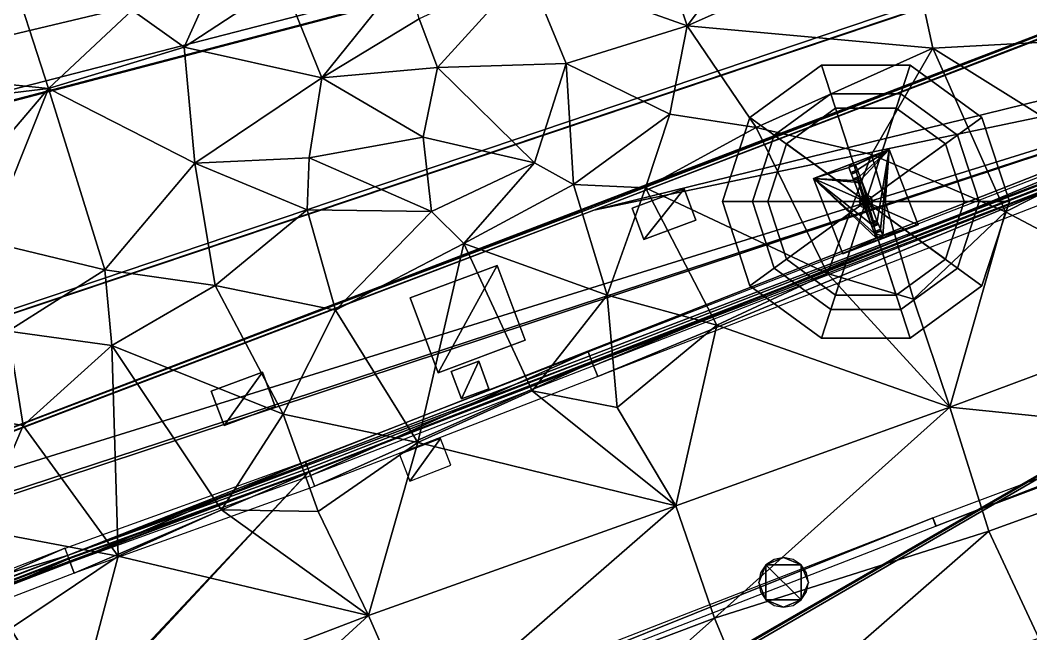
# Model space of a CAD drawing. Header units: metres. Extents: x -113 to 180, y -133 to 86.
# Drawn here: x 108.93 to 122.31, y 49.32 to 57.45 of the extents above; entities that cross this region are included whole.
import ezdxf

# ---------------------------------------------------------------- set-up
doc = ezdxf.new("R2010")
doc.units = ezdxf.units.M
for name, color, linetype, true_color in [('ACERA', 7, 'Continuous', 0xb9b3a6), ('ARQUETA', 7, 'Continuous', 0x6f7175), ('ASFALTO', 7, 'Continuous', 0x4a4b4e), ('BORDILLO', 7, 'Continuous', 0xcfcac0), ('COPA', 7, 'Continuous', 0x4f7f4a), ('MARCA_VIAL', 7, 'Continuous', 0xe8e6e0), ('TERRENO', 7, 'Continuous', 0x9a9179), ('TRONCO', 7, 'Continuous', 0x6b4f35)]:
    doc.layers.add(name, color=color, linetype=linetype, true_color=true_color)

msp = doc.modelspace()

# ---------------------------------------------------------------- linework, layer by layer
at = {"layer": 'ACERA'}
for points in [[(137.059, 62.816, 70.362), (127.76, 59.248, 70.942), (116.528, 54.931, 71.649)], [(126.369, 57.352, 70.97), (137.059, 62.816, 70.362), (116.528, 54.931, 71.649)], [(127.76, 59.248, 70.942), (122.905, 57.39, 71.172), (116.528, 54.931, 71.649)], [(116.528, 54.931, 71.519), (122.905, 57.39, 71.042), (122.905, 57.39, 71.172)], [(116.528, 54.931, 71.519), (122.905, 57.39, 71.172), (116.528, 54.931, 71.649)], [(126.508, 57.016, 70.948), (126.369, 57.352, 70.97), (116.528, 54.931, 71.649)], [(72.493, 39.149, 73.872), (109.558, 50.358, 71.788), (126.508, 57.016, 70.948)], [(91.573, 45.543, 72.929), (72.493, 39.149, 73.872), (126.508, 57.016, 70.948)], [(101.96, 49.38, 72.296), (91.573, 45.543, 72.929), (126.508, 57.016, 70.948)], [(116.528, 54.931, 71.649), (101.96, 49.38, 72.296), (126.508, 57.016, 70.948)], [(109.558, 50.358, 71.788), (124.938, 56.24, 70.983), (126.508, 57.016, 70.948)], [(109.558, 50.358, 71.788), (116.487, 52.962, 71.461), (124.938, 56.24, 70.983)], [(124.938, 56.24, 70.853), (116.487, 52.962, 71.331), (116.487, 52.962, 71.461)], [(124.938, 56.24, 70.853), (116.487, 52.962, 71.461), (124.938, 56.24, 70.983)], [(120.822, 54.738, 71.206), (120.435, 55.736, 71.313), (119.437, 55.349, 71.408)], [(120.435, 55.736, 71.183), (119.437, 55.349, 71.278), (119.437, 55.349, 71.408)], [(120.435, 55.736, 71.183), (119.437, 55.349, 71.408), (120.435, 55.736, 71.313)], [(120.435, 55.736, 71.313), (119.936, 55.543, 71.357), (119.948, 55.512, 71.354)], [(119.936, 55.543, 71.227), (120.435, 55.736, 71.183), (120.435, 55.736, 71.313)], [(119.936, 55.543, 71.227), (120.435, 55.736, 71.313), (119.936, 55.543, 71.357)], [(120.435, 55.736, 71.313), (119.948, 55.512, 71.354), (119.992, 55.528, 71.349)], [(120.435, 55.736, 71.313), (119.992, 55.528, 71.349), (120.016, 55.466, 71.344)], [(120.435, 55.736, 71.313), (120.016, 55.466, 71.344), (120.049, 55.381, 71.336)], [(120.435, 55.736, 71.313), (120.049, 55.381, 71.336), (120.066, 55.338, 71.332)], [(120.066, 55.338, 71.332), (120.28, 54.783, 71.266), (120.435, 55.736, 71.313)], [(120.28, 54.783, 71.266), (120.321, 54.678, 71.254), (120.435, 55.736, 71.313)], [(120.321, 54.678, 71.254), (120.354, 54.593, 71.243), (120.435, 55.736, 71.313)], [(120.354, 54.593, 71.243), (120.822, 54.738, 71.206), (120.435, 55.736, 71.313)], [(120.822, 54.738, 71.076), (120.435, 55.736, 71.183), (120.435, 55.736, 71.313)], [(120.822, 54.738, 71.076), (120.435, 55.736, 71.313), (120.822, 54.738, 71.206)], [(120.435, 55.736, 71.183), (120.822, 54.738, 71.076), (120.822, 54.738, 71.206)], [(120.435, 55.736, 71.183), (120.822, 54.738, 71.206), (120.435, 55.736, 71.313)], [(119.904, 55.495, 71.358), (119.936, 55.543, 71.357), (119.437, 55.349, 71.408)], [(119.437, 55.349, 71.278), (119.936, 55.543, 71.227), (119.936, 55.543, 71.357)], [(119.437, 55.349, 71.278), (119.936, 55.543, 71.357), (119.437, 55.349, 71.408)], [(119.904, 55.495, 71.358), (119.948, 55.512, 71.354), (119.936, 55.543, 71.357)], [(119.948, 55.512, 71.224), (119.936, 55.543, 71.227), (119.936, 55.543, 71.357)], [(119.948, 55.512, 71.224), (119.936, 55.543, 71.357), (119.948, 55.512, 71.354)], [(119.936, 55.543, 71.227), (119.948, 55.512, 71.224), (119.948, 55.512, 71.354)], [(119.936, 55.543, 71.227), (119.948, 55.512, 71.354), (119.936, 55.543, 71.357)], [(119.97, 55.325, 71.343), (119.904, 55.495, 71.358), (119.437, 55.349, 71.408)], [(119.948, 55.512, 71.224), (119.904, 55.495, 71.228), (119.904, 55.495, 71.358)], [(119.948, 55.512, 71.224), (119.904, 55.495, 71.358), (119.948, 55.512, 71.354)], [(119.937, 55.41, 71.351), (119.929, 55.432, 71.353), (119.904, 55.495, 71.358)], [(119.97, 55.325, 71.343), (119.937, 55.41, 71.351), (119.904, 55.495, 71.358)], [(119.904, 55.495, 71.228), (119.929, 55.432, 71.223), (119.929, 55.432, 71.353)], [(119.904, 55.495, 71.228), (119.929, 55.432, 71.353), (119.904, 55.495, 71.358)], [(119.937, 55.41, 71.351), (119.972, 55.449, 71.348), (119.929, 55.432, 71.353)], [(119.929, 55.432, 71.223), (119.972, 55.449, 71.218), (119.972, 55.449, 71.348)], [(119.929, 55.432, 71.223), (119.972, 55.449, 71.348), (119.929, 55.432, 71.353)], [(119.937, 55.41, 71.351), (119.981, 55.427, 71.346), (119.972, 55.449, 71.348)], [(119.981, 55.427, 71.216), (119.937, 55.41, 71.221), (119.937, 55.41, 71.351)], [(119.981, 55.427, 71.216), (119.937, 55.41, 71.351), (119.981, 55.427, 71.346)], [(119.97, 55.325, 71.343), (119.961, 55.347, 71.345), (119.937, 55.41, 71.351)], [(119.937, 55.41, 71.221), (119.961, 55.347, 71.215), (119.961, 55.347, 71.345)], [(119.937, 55.41, 71.221), (119.961, 55.347, 71.345), (119.937, 55.41, 71.351)], [(119.992, 55.528, 71.219), (119.948, 55.512, 71.224), (119.948, 55.512, 71.354)], [(119.992, 55.528, 71.219), (119.948, 55.512, 71.354), (119.992, 55.528, 71.349)], [(120.016, 55.466, 71.344), (119.972, 55.449, 71.348), (119.981, 55.427, 71.346)], [(119.972, 55.449, 71.218), (120.016, 55.466, 71.214), (120.016, 55.466, 71.344)], [(119.972, 55.449, 71.218), (120.016, 55.466, 71.344), (119.972, 55.449, 71.348)], [(119.981, 55.427, 71.216), (119.972, 55.449, 71.218), (119.972, 55.449, 71.348)], [(119.981, 55.427, 71.216), (119.972, 55.449, 71.348), (119.981, 55.427, 71.346)], [(119.972, 55.449, 71.218), (119.981, 55.427, 71.216), (119.981, 55.427, 71.346)], [(119.972, 55.449, 71.218), (119.981, 55.427, 71.346), (119.972, 55.449, 71.348)], [(120.016, 55.466, 71.344), (119.981, 55.427, 71.346), (120.025, 55.444, 71.342)], [(120.025, 55.444, 71.212), (119.981, 55.427, 71.216), (119.981, 55.427, 71.346)], [(120.025, 55.444, 71.212), (119.981, 55.427, 71.346), (120.025, 55.444, 71.342)], [(120.016, 55.466, 71.214), (119.992, 55.528, 71.219), (119.992, 55.528, 71.349)], [(120.016, 55.466, 71.214), (119.992, 55.528, 71.349), (120.016, 55.466, 71.344)], [(120.016, 55.466, 71.344), (120.025, 55.444, 71.342), (120.049, 55.381, 71.336)], [(120.049, 55.381, 71.206), (120.025, 55.444, 71.212), (120.025, 55.444, 71.342)], [(120.049, 55.381, 71.206), (120.025, 55.444, 71.342), (120.049, 55.381, 71.336)], [(119.437, 55.349, 71.408), (119.824, 54.351, 71.313), (120.822, 54.738, 71.206)], [(119.437, 55.349, 71.278), (119.824, 54.351, 71.183), (119.824, 54.351, 71.313)], [(119.437, 55.349, 71.278), (119.824, 54.351, 71.313), (119.437, 55.349, 71.408)], [(119.437, 55.349, 71.408), (119.824, 54.351, 71.313), (120.267, 54.559, 71.255)], [(119.437, 55.349, 71.408), (120.267, 54.559, 71.255), (120.243, 54.621, 71.263)], [(119.437, 55.349, 71.408), (120.243, 54.621, 71.263), (120.193, 54.749, 71.278)], [(119.437, 55.349, 71.408), (120.193, 54.749, 71.278), (119.978, 55.304, 71.341)], [(119.978, 55.304, 71.341), (119.97, 55.325, 71.343), (119.437, 55.349, 71.408)], [(119.824, 54.351, 71.183), (119.437, 55.349, 71.278), (119.437, 55.349, 71.408)], [(119.824, 54.351, 71.183), (119.437, 55.349, 71.408), (119.824, 54.351, 71.313)], [(119.97, 55.325, 71.343), (120.005, 55.364, 71.34), (119.961, 55.347, 71.345)], [(119.961, 55.347, 71.215), (120.005, 55.364, 71.21), (120.005, 55.364, 71.34)], [(119.961, 55.347, 71.215), (120.005, 55.364, 71.34), (119.961, 55.347, 71.345)], [(119.97, 55.325, 71.343), (120.014, 55.342, 71.338), (120.005, 55.364, 71.34)], [(120.014, 55.342, 71.208), (119.97, 55.325, 71.213), (119.97, 55.325, 71.343)], [(120.014, 55.342, 71.208), (119.97, 55.325, 71.343), (120.014, 55.342, 71.338)], [(119.97, 55.325, 71.213), (119.978, 55.304, 71.211), (119.978, 55.304, 71.341)], [(119.97, 55.325, 71.213), (119.978, 55.304, 71.341), (119.97, 55.325, 71.343)], [(120.033, 55.293, 71.334), (120.021, 55.324, 71.337), (119.978, 55.304, 71.341)], [(119.978, 55.304, 71.211), (120.021, 55.324, 71.207), (120.021, 55.324, 71.337)], [(119.978, 55.304, 71.211), (120.021, 55.324, 71.337), (119.978, 55.304, 71.341)], [(120.193, 54.749, 71.278), (120.033, 55.293, 71.334), (119.978, 55.304, 71.341)], [(120.049, 55.381, 71.336), (120.005, 55.364, 71.34), (120.014, 55.342, 71.338)], [(120.005, 55.364, 71.21), (120.049, 55.381, 71.206), (120.049, 55.381, 71.336)], [(120.005, 55.364, 71.21), (120.049, 55.381, 71.336), (120.005, 55.364, 71.34)], [(120.014, 55.342, 71.208), (120.005, 55.364, 71.21), (120.005, 55.364, 71.34)], [(120.014, 55.342, 71.208), (120.005, 55.364, 71.34), (120.014, 55.342, 71.338)], [(120.005, 55.364, 71.21), (120.014, 55.342, 71.208), (120.014, 55.342, 71.338)], [(120.005, 55.364, 71.21), (120.014, 55.342, 71.338), (120.005, 55.364, 71.34)], [(120.049, 55.381, 71.336), (120.014, 55.342, 71.338), (120.057, 55.359, 71.334)], [(120.057, 55.359, 71.204), (120.014, 55.342, 71.208), (120.014, 55.342, 71.338)], [(120.057, 55.359, 71.204), (120.014, 55.342, 71.338), (120.057, 55.359, 71.334)], [(120.066, 55.338, 71.332), (120.021, 55.324, 71.337), (120.033, 55.293, 71.334)], [(120.021, 55.324, 71.207), (120.066, 55.338, 71.202), (120.066, 55.338, 71.332)], [(120.021, 55.324, 71.207), (120.066, 55.338, 71.332), (120.021, 55.324, 71.337)], [(120.033, 55.293, 71.204), (120.021, 55.324, 71.207), (120.021, 55.324, 71.337)], [(120.033, 55.293, 71.204), (120.021, 55.324, 71.337), (120.033, 55.293, 71.334)], [(120.021, 55.324, 71.207), (120.033, 55.293, 71.204), (120.033, 55.293, 71.334)], [(120.021, 55.324, 71.207), (120.033, 55.293, 71.334), (120.021, 55.324, 71.337)], [(120.066, 55.338, 71.332), (120.033, 55.293, 71.334), (120.226, 54.794, 71.275)], [(120.226, 54.794, 71.145), (120.033, 55.293, 71.204), (120.033, 55.293, 71.334)], [(120.226, 54.794, 71.145), (120.033, 55.293, 71.334), (120.226, 54.794, 71.275)], [(120.193, 54.749, 71.278), (120.226, 54.794, 71.275), (120.033, 55.293, 71.334)], [(120.033, 55.293, 71.204), (120.226, 54.794, 71.145), (120.226, 54.794, 71.275)], [(120.033, 55.293, 71.204), (120.226, 54.794, 71.275), (120.033, 55.293, 71.334)], [(120.049, 55.381, 71.336), (120.057, 55.359, 71.334), (120.066, 55.338, 71.332)], [(120.066, 55.338, 71.202), (120.057, 55.359, 71.204), (120.057, 55.359, 71.334)], [(120.066, 55.338, 71.202), (120.057, 55.359, 71.334), (120.066, 55.338, 71.332)], [(120.066, 55.338, 71.332), (120.226, 54.794, 71.275), (120.28, 54.783, 71.266)], [(117.722, 55.214, 71.506), (117.032, 54.956, 71.547), (117.187, 54.541, 71.502)], [(117.032, 54.956, 71.417), (117.722, 55.214, 71.376), (117.722, 55.214, 71.506)], [(117.032, 54.956, 71.417), (117.722, 55.214, 71.506), (117.032, 54.956, 71.547)], [(117.187, 54.541, 71.502), (117.877, 54.798, 71.465), (117.722, 55.214, 71.506)], [(117.722, 55.214, 71.376), (117.877, 54.798, 71.335), (117.877, 54.798, 71.465)], [(117.722, 55.214, 71.376), (117.877, 54.798, 71.465), (117.722, 55.214, 71.506)], [(103.098, 38.119, 72.142), (138.929, 51.767, 70.195), (142.376, 55.007, 70.012)], [(103.098, 38.119, 72.142), (142.376, 55.007, 70.012), (129.353, 50.002, 70.822)], [(116.528, 54.931, 71.649), (106.147, 50.984, 72.095), (101.96, 49.38, 72.296)], [(116.528, 54.931, 71.649), (112.225, 53.298, 71.813), (106.147, 50.984, 72.095)], [(112.225, 53.298, 71.683), (116.528, 54.931, 71.519), (116.528, 54.931, 71.649)], [(112.225, 53.298, 71.683), (116.528, 54.931, 71.649), (112.225, 53.298, 71.813)], [(117.187, 54.541, 71.372), (117.032, 54.956, 71.417), (117.032, 54.956, 71.547)], [(117.187, 54.541, 71.372), (117.032, 54.956, 71.547), (117.187, 54.541, 71.502)], [(117.877, 54.798, 71.335), (117.187, 54.541, 71.372), (117.187, 54.541, 71.502)], [(117.877, 54.798, 71.335), (117.187, 54.541, 71.502), (117.877, 54.798, 71.465)], [(119.824, 54.351, 71.183), (120.822, 54.738, 71.076), (120.822, 54.738, 71.206)], [(119.824, 54.351, 71.183), (120.822, 54.738, 71.206), (119.824, 54.351, 71.313)], [(120.193, 54.749, 71.278), (120.238, 54.763, 71.272), (120.226, 54.794, 71.275)], [(120.238, 54.763, 71.142), (120.193, 54.749, 71.148), (120.193, 54.749, 71.278)], [(120.238, 54.763, 71.142), (120.193, 54.749, 71.278), (120.238, 54.763, 71.272)], [(120.21, 54.706, 71.273), (120.201, 54.729, 71.276), (120.193, 54.749, 71.278)], [(120.243, 54.621, 71.263), (120.21, 54.706, 71.273), (120.193, 54.749, 71.278)], [(120.193, 54.749, 71.148), (120.201, 54.729, 71.146), (120.201, 54.729, 71.276)], [(120.193, 54.749, 71.148), (120.201, 54.729, 71.276), (120.193, 54.749, 71.278)], [(120.21, 54.706, 71.273), (120.245, 54.746, 71.27), (120.201, 54.729, 71.276)], [(120.201, 54.729, 71.146), (120.245, 54.746, 71.14), (120.245, 54.746, 71.27)], [(120.201, 54.729, 71.146), (120.245, 54.746, 71.27), (120.201, 54.729, 71.276)], [(120.21, 54.706, 71.273), (120.253, 54.723, 71.267), (120.245, 54.746, 71.27)], [(120.226, 54.794, 71.275), (120.238, 54.763, 71.272), (120.28, 54.783, 71.266)], [(120.238, 54.763, 71.142), (120.226, 54.794, 71.145), (120.226, 54.794, 71.275)], [(120.238, 54.763, 71.142), (120.226, 54.794, 71.275), (120.238, 54.763, 71.272)], [(120.226, 54.794, 71.145), (120.238, 54.763, 71.142), (120.238, 54.763, 71.272)], [(120.226, 54.794, 71.145), (120.238, 54.763, 71.272), (120.226, 54.794, 71.275)], [(120.28, 54.783, 71.136), (120.238, 54.763, 71.142), (120.238, 54.763, 71.272)], [(120.28, 54.783, 71.136), (120.238, 54.763, 71.272), (120.28, 54.783, 71.266)], [(120.288, 54.762, 71.264), (120.245, 54.746, 71.27), (120.253, 54.723, 71.267)], [(120.245, 54.746, 71.14), (120.288, 54.762, 71.134), (120.288, 54.762, 71.264)], [(120.245, 54.746, 71.14), (120.288, 54.762, 71.264), (120.245, 54.746, 71.27)], [(120.253, 54.723, 71.137), (120.245, 54.746, 71.14), (120.245, 54.746, 71.27)], [(120.253, 54.723, 71.137), (120.245, 54.746, 71.27), (120.253, 54.723, 71.267)], [(120.245, 54.746, 71.14), (120.253, 54.723, 71.137), (120.253, 54.723, 71.267)], [(120.245, 54.746, 71.14), (120.253, 54.723, 71.267), (120.245, 54.746, 71.27)], [(120.288, 54.762, 71.264), (120.253, 54.723, 71.267), (120.297, 54.74, 71.261)], [(120.297, 54.74, 71.131), (120.253, 54.723, 71.137), (120.253, 54.723, 71.267)], [(120.297, 54.74, 71.131), (120.253, 54.723, 71.267), (120.297, 54.74, 71.261)], [(120.28, 54.783, 71.266), (120.288, 54.762, 71.264), (120.321, 54.678, 71.254)], [(120.288, 54.762, 71.134), (120.28, 54.783, 71.136), (120.28, 54.783, 71.266)], [(120.288, 54.762, 71.134), (120.28, 54.783, 71.266), (120.288, 54.762, 71.264)], [(120.288, 54.762, 71.264), (120.297, 54.74, 71.261), (120.321, 54.678, 71.254)], [(120.321, 54.678, 71.124), (120.297, 54.74, 71.131), (120.297, 54.74, 71.261)], [(120.321, 54.678, 71.124), (120.297, 54.74, 71.261), (120.321, 54.678, 71.254)], [(120.354, 54.593, 71.243), (120.323, 54.545, 71.246), (120.822, 54.738, 71.206)], [(120.822, 54.738, 71.076), (120.323, 54.545, 71.116), (120.323, 54.545, 71.246)], [(120.822, 54.738, 71.076), (120.323, 54.545, 71.246), (120.822, 54.738, 71.206)], [(120.253, 54.723, 71.137), (120.21, 54.706, 71.143), (120.21, 54.706, 71.273)], [(120.253, 54.723, 71.137), (120.21, 54.706, 71.273), (120.253, 54.723, 71.267)], [(120.243, 54.621, 71.263), (120.234, 54.644, 71.265), (120.21, 54.706, 71.273)], [(120.21, 54.706, 71.143), (120.234, 54.644, 71.135), (120.234, 54.644, 71.265)], [(120.21, 54.706, 71.143), (120.234, 54.644, 71.265), (120.21, 54.706, 71.273)], [(120.243, 54.621, 71.263), (120.278, 54.661, 71.259), (120.234, 54.644, 71.265)], [(120.234, 54.644, 71.135), (120.278, 54.661, 71.129), (120.278, 54.661, 71.259)], [(120.234, 54.644, 71.135), (120.278, 54.661, 71.259), (120.234, 54.644, 71.265)], [(120.243, 54.621, 71.263), (120.286, 54.638, 71.257), (120.278, 54.661, 71.259)], [(120.33, 54.655, 71.251), (120.243, 54.621, 71.263), (120.243, 54.621, 71.263)], [(120.354, 54.593, 71.243), (120.33, 54.655, 71.251), (120.243, 54.621, 71.263)], [(120.243, 54.621, 71.133), (120.33, 54.655, 71.121), (120.33, 54.655, 71.251)], [(120.243, 54.621, 71.133), (120.33, 54.655, 71.251), (120.243, 54.621, 71.263)], [(120.286, 54.638, 71.127), (120.243, 54.621, 71.133), (120.243, 54.621, 71.263)], [(120.286, 54.638, 71.127), (120.243, 54.621, 71.263), (120.286, 54.638, 71.257)], [(120.243, 54.621, 71.133), (120.267, 54.559, 71.125), (120.267, 54.559, 71.255)], [(120.243, 54.621, 71.133), (120.267, 54.559, 71.255), (120.243, 54.621, 71.263)], [(120.243, 54.621, 71.263), (120.267, 54.559, 71.255), (120.354, 54.593, 71.243)], [(120.267, 54.559, 71.125), (120.243, 54.621, 71.133), (120.243, 54.621, 71.263)], [(120.267, 54.559, 71.125), (120.243, 54.621, 71.263), (120.267, 54.559, 71.255)], [(120.243, 54.621, 71.133), (120.243, 54.621, 71.133), (120.243, 54.621, 71.263)], [(120.243, 54.621, 71.133), (120.243, 54.621, 71.263), (120.243, 54.621, 71.263)], [(120.321, 54.678, 71.254), (120.278, 54.661, 71.259), (120.286, 54.638, 71.257)], [(120.278, 54.661, 71.129), (120.321, 54.678, 71.124), (120.321, 54.678, 71.254)], [(120.278, 54.661, 71.129), (120.321, 54.678, 71.254), (120.278, 54.661, 71.259)], [(120.286, 54.638, 71.127), (120.278, 54.661, 71.129), (120.278, 54.661, 71.259)], [(120.286, 54.638, 71.127), (120.278, 54.661, 71.259), (120.286, 54.638, 71.257)], [(120.278, 54.661, 71.129), (120.286, 54.638, 71.127), (120.286, 54.638, 71.257)], [(120.278, 54.661, 71.129), (120.286, 54.638, 71.257), (120.278, 54.661, 71.259)], [(120.321, 54.678, 71.254), (120.286, 54.638, 71.257), (120.33, 54.655, 71.251)], [(120.33, 54.655, 71.121), (120.286, 54.638, 71.127), (120.286, 54.638, 71.257)], [(120.33, 54.655, 71.121), (120.286, 54.638, 71.257), (120.33, 54.655, 71.251)], [(120.321, 54.678, 71.254), (120.33, 54.655, 71.251), (120.354, 54.593, 71.243)], [(120.354, 54.593, 71.113), (120.33, 54.655, 71.121), (120.33, 54.655, 71.251)], [(120.354, 54.593, 71.113), (120.33, 54.655, 71.251), (120.354, 54.593, 71.243)], [(120.33, 54.655, 71.121), (120.354, 54.593, 71.113), (120.354, 54.593, 71.243)], [(120.33, 54.655, 71.121), (120.354, 54.593, 71.243), (120.33, 54.655, 71.251)], [(119.824, 54.351, 71.313), (120.323, 54.545, 71.246), (120.31, 54.576, 71.249)], [(119.824, 54.351, 71.313), (120.31, 54.576, 71.249), (120.267, 54.559, 71.255)], [(120.323, 54.545, 71.116), (119.824, 54.351, 71.183), (119.824, 54.351, 71.313)], [(120.323, 54.545, 71.116), (119.824, 54.351, 71.313), (120.323, 54.545, 71.246)], [(120.354, 54.593, 71.113), (120.267, 54.559, 71.125), (120.267, 54.559, 71.255)], [(120.354, 54.593, 71.113), (120.267, 54.559, 71.255), (120.354, 54.593, 71.243)], [(120.267, 54.559, 71.125), (120.31, 54.576, 71.119), (120.31, 54.576, 71.249)], [(120.267, 54.559, 71.125), (120.31, 54.576, 71.249), (120.267, 54.559, 71.255)], [(120.354, 54.593, 71.243), (120.31, 54.576, 71.249), (120.323, 54.545, 71.246)], [(120.31, 54.576, 71.119), (120.354, 54.593, 71.113), (120.354, 54.593, 71.243)], [(120.31, 54.576, 71.119), (120.354, 54.593, 71.243), (120.31, 54.576, 71.249)], [(120.323, 54.545, 71.116), (120.31, 54.576, 71.119), (120.31, 54.576, 71.249)], [(120.323, 54.545, 71.116), (120.31, 54.576, 71.249), (120.323, 54.545, 71.246)], [(120.31, 54.576, 71.119), (120.323, 54.545, 71.116), (120.323, 54.545, 71.246)], [(120.31, 54.576, 71.119), (120.323, 54.545, 71.246), (120.31, 54.576, 71.249)], [(115.245, 54.198, 71.675), (114.095, 53.769, 71.7), (114.465, 52.778, 71.598)], [(114.095, 53.769, 71.57), (115.245, 54.198, 71.545), (115.245, 54.198, 71.675)], [(114.095, 53.769, 71.57), (115.245, 54.198, 71.675), (114.095, 53.769, 71.7)], [(114.465, 52.778, 71.598), (115.615, 53.207, 71.581), (115.245, 54.198, 71.675)], [(115.245, 54.198, 71.545), (115.615, 53.207, 71.451), (115.615, 53.207, 71.581)], [(115.245, 54.198, 71.545), (115.615, 53.207, 71.581), (115.245, 54.198, 71.675)], [(114.465, 52.778, 71.468), (114.095, 53.769, 71.57), (114.095, 53.769, 71.7)], [(114.465, 52.778, 71.468), (114.095, 53.769, 71.7), (114.465, 52.778, 71.598)], [(106.147, 50.984, 71.965), (112.225, 53.298, 71.683), (112.225, 53.298, 71.813)], [(106.147, 50.984, 71.965), (112.225, 53.298, 71.813), (106.147, 50.984, 72.095)], [(115.615, 53.207, 71.451), (114.465, 52.778, 71.468), (114.465, 52.778, 71.598)], [(115.615, 53.207, 71.451), (114.465, 52.778, 71.598), (115.615, 53.207, 71.581)], [(109.558, 50.358, 71.788), (112.742, 51.508, 71.612), (116.487, 52.962, 71.461)], [(116.487, 52.962, 71.331), (112.742, 51.508, 71.482), (112.742, 51.508, 71.612)], [(116.487, 52.962, 71.331), (112.742, 51.508, 71.612), (116.487, 52.962, 71.461)], [(115.002, 52.929, 71.59), (114.638, 52.793, 71.593), (114.774, 52.431, 71.557)], [(114.638, 52.793, 71.463), (115.002, 52.929, 71.46), (115.002, 52.929, 71.59)], [(114.638, 52.793, 71.463), (115.002, 52.929, 71.59), (114.638, 52.793, 71.593)], [(114.774, 52.431, 71.557), (115.138, 52.566, 71.554), (115.002, 52.929, 71.59)], [(115.002, 52.929, 71.46), (115.138, 52.566, 71.424), (115.138, 52.566, 71.554)], [(115.002, 52.929, 71.46), (115.138, 52.566, 71.554), (115.002, 52.929, 71.59)], [(112.137, 52.784, 71.793), (111.46, 52.532, 71.81), (111.63, 52.077, 71.778)], [(111.46, 52.532, 71.68), (112.137, 52.784, 71.663), (112.137, 52.784, 71.793)], [(111.46, 52.532, 71.68), (112.137, 52.784, 71.793), (111.46, 52.532, 71.81)], [(111.63, 52.077, 71.778), (112.307, 52.329, 71.744), (112.137, 52.784, 71.793)], [(112.137, 52.784, 71.663), (112.307, 52.329, 71.614), (112.307, 52.329, 71.744)], [(112.137, 52.784, 71.663), (112.307, 52.329, 71.744), (112.137, 52.784, 71.793)], [(114.774, 52.431, 71.427), (114.638, 52.793, 71.463), (114.638, 52.793, 71.593)], [(114.774, 52.431, 71.427), (114.638, 52.793, 71.593), (114.774, 52.431, 71.557)], [(111.63, 52.077, 71.648), (111.46, 52.532, 71.68), (111.46, 52.532, 71.81)], [(111.63, 52.077, 71.648), (111.46, 52.532, 71.81), (111.63, 52.077, 71.778)], [(115.138, 52.566, 71.424), (114.774, 52.431, 71.427), (114.774, 52.431, 71.557)], [(115.138, 52.566, 71.424), (114.774, 52.431, 71.557), (115.138, 52.566, 71.554)], [(112.307, 52.329, 71.614), (111.63, 52.077, 71.648), (111.63, 52.077, 71.778)], [(112.307, 52.329, 71.614), (111.63, 52.077, 71.778), (112.307, 52.329, 71.744)], [(103.098, 38.119, 72.142), (131.237, 48.796, 70.686), (138.929, 51.767, 70.195)], [(112.742, 51.508, 71.482), (109.558, 50.358, 71.658), (109.558, 50.358, 71.788)], [(112.742, 51.508, 71.482), (109.558, 50.358, 71.788), (112.742, 51.508, 71.612)], [(72.493, 39.149, 73.872), (96.03, 45.254, 72.53), (109.558, 50.358, 71.788)], [(96.03, 45.254, 72.53), (105.386, 48.75, 71.988), (109.558, 50.358, 71.788)], [(109.558, 50.358, 71.658), (105.386, 48.75, 71.858), (105.386, 48.75, 71.988)], [(109.558, 50.358, 71.658), (105.386, 48.75, 71.988), (109.558, 50.358, 71.788)], [(129.353, 50.002, 70.822), (105.82, 41.045, 72.014), (101.083, 38.964, 72.232)], [(103.098, 38.119, 72.142), (129.353, 50.002, 70.822), (101.083, 38.964, 72.232)], [(129.353, 50.002, 70.822), (118.804, 45.998, 71.378), (105.82, 41.045, 72.014)], [(129.353, 50.002, 70.822), (124.603, 48.2, 71.068), (118.804, 45.998, 71.378)]]:
    msp.add_3dface(points, dxfattribs=at)
at = {"layer": 'ARQUETA'}
for points in [[(117.722, 55.214, 71.396), (117.032, 54.956, 71.437), (117.187, 54.541, 71.392)], [(117.187, 54.541, 71.392), (117.877, 54.798, 71.355), (117.722, 55.214, 71.396)], [(115.245, 54.198, 71.565), (114.095, 53.769, 71.59), (114.465, 52.778, 71.488)], [(114.465, 52.778, 71.488), (115.615, 53.207, 71.471), (115.245, 54.198, 71.565)], [(115.002, 52.929, 71.48), (114.638, 52.793, 71.483), (114.774, 52.431, 71.447)], [(114.774, 52.431, 71.447), (115.138, 52.566, 71.444), (115.002, 52.929, 71.48)], [(112.137, 52.784, 71.683), (111.46, 52.532, 71.7), (111.63, 52.077, 71.668)], [(111.63, 52.077, 71.668), (112.307, 52.329, 71.634), (112.137, 52.784, 71.683)], [(114.498, 51.906, 71.413), (113.954, 51.696, 71.421), (114.09, 51.342, 71.418)], [(114.09, 51.342, 71.418), (114.635, 51.552, 71.391), (114.498, 51.906, 71.413)], [(119.038, 50.329, 71.162), (118.913, 50.304, 71.168), (118.806, 50.233, 71.175)], [(119.271, 50.233, 71.152), (119.038, 50.329, 71.162), (118.806, 50.233, 71.175)], [(119.271, 50.233, 71.152), (119.164, 50.304, 71.156), (119.038, 50.329, 71.162)], [(118.806, 50.233, 71.175), (118.735, 50.126, 71.18), (118.71, 50, 71.183)], [(118.806, 50.233, 71.175), (118.71, 50, 71.183), (118.806, 49.768, 71.182)], [(119.271, 49.768, 71.159), (119.271, 50.233, 71.152), (118.806, 50.233, 71.175)], [(118.806, 50.233, 71.175), (118.806, 49.768, 71.182), (119.271, 49.768, 71.159)], [(119.367, 50, 71.15), (119.342, 50.126, 71.15), (119.271, 50.233, 71.152)], [(119.271, 49.768, 71.159), (119.367, 50, 71.15), (119.271, 50.233, 71.152)], [(118.71, 50, 71.183), (118.735, 49.874, 71.184), (118.806, 49.768, 71.182)], [(119.271, 49.768, 71.159), (119.342, 49.874, 71.154), (119.367, 50, 71.15)], [(118.806, 49.768, 71.182), (118.913, 49.696, 71.178), (119.038, 49.671, 71.173)], [(118.806, 49.768, 71.182), (119.038, 49.671, 71.173), (119.271, 49.768, 71.159)], [(119.038, 49.671, 71.173), (119.164, 49.696, 71.166), (119.271, 49.768, 71.159)]]:
    msp.add_3dface(points, dxfattribs=at)
at = {"layer": 'ASFALTO'}
for points in [[(145.291, 65.938, 69.79), (85.281, 50.203, 72.612), (69.189, 40.234, 73.977)], [(145.291, 65.938, 69.79), (69.189, 40.234, 73.977), (141.221, 64.462, 69.947)], [(145.291, 65.938, 69.79), (85.943, 50.398, 72.785), (85.281, 50.203, 72.612)], [(145.291, 65.938, 69.79), (91.074, 51.951, 72.212), (85.943, 50.398, 72.785)], [(145.291, 65.938, 69.79), (99.424, 55.021, 72.139), (91.074, 51.951, 72.212)], [(145.291, 65.938, 69.79), (109.935, 59, 71.988), (99.424, 55.021, 72.139)], [(69.189, 40.234, 73.977), (141.013, 64.384, 69.964), (141.221, 64.462, 69.947)], [(69.189, 40.234, 73.977), (106.132, 51.022, 71.98), (141.013, 64.384, 69.964)], [(69.189, 40.234, 73.977), (141.013, 64.384, 69.964), (141.013, 64.384, 69.964)], [(106.132, 51.022, 71.98), (122.891, 57.427, 71.055), (141.013, 64.384, 69.964)], [(141.628, 62.52, 69.831), (112.756, 51.471, 71.488), (101.537, 39.38, 72.092)], [(141.628, 62.52, 69.831), (101.537, 39.38, 72.092), (102.035, 39.636, 72.07)], [(141.628, 62.52, 69.831), (102.035, 39.636, 72.07), (102.037, 39.637, 72.07)], [(141.628, 62.52, 69.831), (102.037, 39.637, 72.07), (102.556, 39.871, 72.048)], [(141.628, 62.52, 69.831), (102.556, 39.871, 72.048), (102.558, 39.872, 72.047)], [(141.628, 62.52, 69.831), (102.558, 39.872, 72.047), (135.871, 52.592, 70.298)], [(141.628, 62.52, 69.831), (126.653, 56.848, 70.811), (112.756, 51.471, 71.488)], [(109.935, 59, 71.988), (102.504, 56.213, 72.012), (99.424, 55.021, 72.139)], [(109.935, 59, 71.988), (106.76, 57.854, 72.125), (102.504, 56.213, 72.012)], [(106.132, 51.022, 71.98), (112.211, 53.336, 71.698), (122.89, 57.427, 71.055)], [(106.132, 51.022, 71.98), (122.89, 57.427, 71.055), (122.891, 57.427, 71.055)], [(112.211, 53.336, 71.698), (116.514, 54.968, 71.537), (122.89, 57.427, 71.055)], [(112.211, 53.336, 71.698), (112.211, 53.336, 71.698), (122.89, 57.427, 71.055)], [(126.653, 56.848, 70.811), (116.502, 52.925, 71.337), (112.756, 51.471, 71.488)], [(126.653, 56.848, 70.811), (124.953, 56.202, 70.863), (116.502, 52.925, 71.337)], [(108.944, 33.675, 71.73), (149.24, 55.718, 69.47), (149.239, 55.722, 69.47)], [(108.944, 33.675, 71.73), (149.239, 55.722, 69.47), (145.219, 54.138, 69.701)], [(108.944, 33.675, 71.73), (149.242, 55.715, 69.47), (149.24, 55.718, 69.47)], [(108.944, 33.675, 71.73), (149.245, 55.712, 69.47), (149.242, 55.715, 69.47)], [(108.944, 33.675, 71.73), (149.247, 55.709, 69.47), (149.245, 55.712, 69.47)], [(108.944, 33.675, 71.73), (149.25, 55.706, 69.469), (149.247, 55.709, 69.47)], [(108.944, 33.675, 71.73), (149.253, 55.704, 69.469), (149.25, 55.706, 69.469)], [(108.944, 33.675, 71.73), (149.256, 55.701, 69.469), (149.253, 55.704, 69.469)], [(108.944, 33.675, 71.73), (149.26, 55.7, 69.469), (149.256, 55.701, 69.469)], [(108.944, 33.675, 71.73), (149.264, 55.698, 69.468), (149.26, 55.7, 69.469)], [(108.944, 33.675, 71.73), (149.267, 55.697, 69.468), (149.264, 55.698, 69.468)], [(108.944, 33.675, 71.73), (114.719, 35.899, 71.392), (149.283, 55.697, 69.467)], [(108.944, 33.675, 71.73), (149.283, 55.697, 69.467), (149.279, 55.696, 69.467)], [(108.944, 33.675, 71.73), (149.271, 55.696, 69.468), (149.267, 55.697, 69.468)], [(108.944, 33.675, 71.73), (149.279, 55.696, 69.467), (149.275, 55.696, 69.468)], [(108.944, 33.675, 71.73), (149.275, 55.696, 69.468), (149.271, 55.696, 69.468)], [(114.719, 35.899, 71.392), (138.755, 45.087, 69.991), (149.283, 55.697, 69.467)], [(145.212, 54.134, 69.701), (131.251, 48.758, 70.566), (101.593, 36.435, 72.094)], [(108.944, 33.675, 71.73), (145.212, 54.134, 69.701), (101.593, 36.435, 72.094)], [(108.944, 33.675, 71.73), (145.219, 54.138, 69.701), (145.216, 54.136, 69.701)], [(108.944, 33.675, 71.73), (145.216, 54.136, 69.701), (145.212, 54.134, 69.701)], [(102.558, 39.872, 72.047), (111.852, 43.41, 71.617), (135.871, 52.592, 70.298)], [(102.558, 39.872, 72.047), (135.871, 52.592, 70.298), (135.871, 52.592, 70.298)], [(111.852, 43.41, 71.617), (124.589, 48.237, 70.951), (135.871, 52.592, 70.298)], [(112.756, 51.471, 71.488), (102.25, 47.494, 72.024), (101.056, 38.993, 72.114)], [(112.756, 51.471, 71.488), (101.056, 38.993, 72.114), (101.058, 38.995, 72.114)], [(112.756, 51.471, 71.488), (101.058, 38.995, 72.114), (101.53, 39.376, 72.092)], [(112.756, 51.471, 71.488), (101.53, 39.376, 72.092), (101.534, 39.378, 72.092)], [(112.756, 51.471, 71.488), (101.534, 39.378, 72.092), (101.537, 39.38, 72.092)], [(112.756, 51.471, 71.488), (105.401, 48.713, 71.865), (102.25, 47.494, 72.024)], [(112.756, 51.471, 71.488), (112.755, 51.47, 71.488), (105.401, 48.713, 71.865)], [(112.755, 51.47, 71.488), (109.572, 50.321, 71.664), (105.401, 48.713, 71.865)]]:
    msp.add_3dface(points, dxfattribs=at)
at = {"layer": 'BORDILLO'}
for points in [[(116.523, 52.869, 71.455), (116.451, 53.055, 71.488), (124.902, 56.333, 70.997)], [(116.523, 52.869, 71.455), (124.902, 56.333, 70.997), (124.975, 56.147, 70.989)], [(116.578, 52.729, 71.429), (116.505, 52.915, 71.463), (124.956, 56.193, 70.991)], [(116.578, 52.729, 71.429), (124.956, 56.193, 70.991), (125.028, 56.007, 70.969)], [(112.778, 51.415, 71.607), (112.705, 51.601, 71.637), (116.451, 53.055, 71.488)], [(112.778, 51.415, 71.607), (116.451, 53.055, 71.488), (116.523, 52.869, 71.455)], [(112.83, 51.274, 71.585), (112.758, 51.461, 71.615), (116.505, 52.915, 71.463)], [(112.83, 51.274, 71.585), (116.505, 52.915, 71.463), (116.578, 52.729, 71.429)], [(109.592, 50.264, 71.783), (109.524, 50.453, 71.813), (112.708, 51.602, 71.637)], [(109.592, 50.264, 71.783), (112.708, 51.602, 71.637), (112.776, 51.414, 71.607)], [(109.644, 50.124, 71.761), (109.576, 50.312, 71.791), (112.76, 51.461, 71.615)], [(109.644, 50.124, 71.761), (112.76, 51.461, 71.615), (112.828, 51.273, 71.585)], [(105.422, 48.657, 71.985), (105.35, 48.843, 72.011), (109.522, 50.452, 71.813)], [(105.422, 48.657, 71.985), (109.522, 50.452, 71.813), (109.594, 50.265, 71.783)], [(105.476, 48.517, 71.965), (105.404, 48.703, 71.991), (109.574, 50.311, 71.791)], [(105.476, 48.517, 71.965), (109.574, 50.311, 71.791), (109.646, 50.125, 71.761)]]:
    msp.add_3dface(points, dxfattribs=at)
at = {"layer": 'COPA'}
for points in [[(119.542, 56.851, 74.475), (118.592, 56.16, 74.475), (120.129, 55.044, 75.475)], [(119.542, 56.851, 74.475), (120.129, 55.044, 73.975), (118.592, 56.16, 74.475)], [(120.716, 56.851, 74.475), (119.542, 56.851, 74.475), (120.129, 55.044, 75.475)], [(120.716, 56.851, 74.475), (120.129, 55.044, 73.975), (119.542, 56.851, 74.475)], [(121.666, 56.16, 74.475), (120.716, 56.851, 74.475), (120.129, 55.044, 75.475)], [(121.666, 56.16, 74.475), (120.129, 55.044, 73.975), (120.716, 56.851, 74.475)], [(119.666, 56.47, 73.575), (118.916, 55.925, 73.575), (120.129, 55.044, 74.575)], [(119.666, 56.47, 73.575), (120.129, 55.044, 73.075), (118.916, 55.925, 73.575)], [(120.593, 56.47, 73.575), (119.666, 56.47, 73.575), (120.129, 55.044, 74.575)], [(120.593, 56.47, 73.575), (120.129, 55.044, 73.075), (119.666, 56.47, 73.575)], [(121.343, 55.925, 73.575), (120.593, 56.47, 73.575), (120.129, 55.044, 74.575)], [(121.343, 55.925, 73.575), (120.129, 55.044, 73.075), (120.593, 56.47, 73.575)], [(119.728, 56.28, 75.375), (119.078, 55.808, 75.375), (120.129, 55.044, 76.375)], [(119.728, 56.28, 75.375), (120.129, 55.044, 74.875), (119.078, 55.808, 75.375)], [(120.531, 56.28, 75.375), (119.728, 56.28, 75.375), (120.129, 55.044, 76.375)], [(120.531, 56.28, 75.375), (120.129, 55.044, 74.875), (119.728, 56.28, 75.375)], [(121.181, 55.808, 75.375), (120.531, 56.28, 75.375), (120.129, 55.044, 76.375)], [(121.181, 55.808, 75.375), (120.129, 55.044, 74.875), (120.531, 56.28, 75.375)], [(118.592, 56.16, 74.475), (118.229, 55.044, 74.475), (120.129, 55.044, 75.475)], [(118.592, 56.16, 74.475), (120.129, 55.044, 73.975), (118.229, 55.044, 74.475)], [(122.029, 55.044, 74.475), (121.666, 56.16, 74.475), (120.129, 55.044, 75.475)], [(122.029, 55.044, 74.475), (120.129, 55.044, 73.975), (121.666, 56.16, 74.475)], [(118.916, 55.925, 73.575), (118.629, 55.044, 73.575), (120.129, 55.044, 74.575)], [(118.916, 55.925, 73.575), (120.129, 55.044, 73.075), (118.629, 55.044, 73.575)], [(119.078, 55.808, 75.375), (118.829, 55.044, 75.375), (120.129, 55.044, 76.375)], [(119.078, 55.808, 75.375), (120.129, 55.044, 74.875), (118.829, 55.044, 75.375)], [(121.629, 55.044, 73.575), (121.343, 55.925, 73.575), (120.129, 55.044, 74.575)], [(121.629, 55.044, 73.575), (120.129, 55.044, 73.075), (121.343, 55.925, 73.575)], [(121.429, 55.044, 75.375), (121.181, 55.808, 75.375), (120.129, 55.044, 76.375)], [(121.429, 55.044, 75.375), (120.129, 55.044, 74.875), (121.181, 55.808, 75.375)], [(118.229, 55.044, 74.475), (118.592, 53.927, 74.475), (120.129, 55.044, 75.475)], [(118.229, 55.044, 74.475), (120.129, 55.044, 73.975), (118.592, 53.927, 74.475)], [(118.592, 53.927, 74.475), (119.542, 53.237, 74.475), (120.129, 55.044, 75.475)], [(118.592, 53.927, 74.475), (120.129, 55.044, 73.975), (119.542, 53.237, 74.475)], [(118.629, 55.044, 73.575), (118.916, 54.162, 73.575), (120.129, 55.044, 74.575)], [(118.629, 55.044, 73.575), (120.129, 55.044, 73.075), (118.916, 54.162, 73.575)], [(118.829, 55.044, 75.375), (119.078, 54.28, 75.375), (120.129, 55.044, 76.375)], [(118.829, 55.044, 75.375), (120.129, 55.044, 74.875), (119.078, 54.28, 75.375)], [(118.916, 54.162, 73.575), (119.666, 53.617, 73.575), (120.129, 55.044, 74.575)], [(118.916, 54.162, 73.575), (120.129, 55.044, 73.075), (119.666, 53.617, 73.575)], [(119.078, 54.28, 75.375), (119.728, 53.807, 75.375), (120.129, 55.044, 76.375)], [(119.078, 54.28, 75.375), (120.129, 55.044, 74.875), (119.728, 53.807, 75.375)], [(119.542, 53.237, 74.475), (120.716, 53.237, 74.475), (120.129, 55.044, 75.475)], [(119.542, 53.237, 74.475), (120.129, 55.044, 73.975), (120.716, 53.237, 74.475)], [(119.666, 53.617, 73.575), (120.593, 53.617, 73.575), (120.129, 55.044, 74.575)], [(119.666, 53.617, 73.575), (120.129, 55.044, 73.075), (120.593, 53.617, 73.575)], [(119.728, 53.807, 75.375), (120.531, 53.807, 75.375), (120.129, 55.044, 76.375)], [(119.728, 53.807, 75.375), (120.129, 55.044, 74.875), (120.531, 53.807, 75.375)], [(120.593, 53.617, 73.575), (121.343, 54.162, 73.575), (120.129, 55.044, 74.575)], [(120.593, 53.617, 73.575), (120.129, 55.044, 73.075), (121.343, 54.162, 73.575)], [(121.343, 54.162, 73.575), (121.629, 55.044, 73.575), (120.129, 55.044, 74.575)], [(121.343, 54.162, 73.575), (120.129, 55.044, 73.075), (121.629, 55.044, 73.575)], [(120.716, 53.237, 74.475), (121.666, 53.927, 74.475), (120.129, 55.044, 75.475)], [(120.716, 53.237, 74.475), (120.129, 55.044, 73.975), (121.666, 53.927, 74.475)], [(121.666, 53.927, 74.475), (122.029, 55.044, 74.475), (120.129, 55.044, 75.475)], [(121.666, 53.927, 74.475), (120.129, 55.044, 73.975), (122.029, 55.044, 74.475)], [(120.531, 53.807, 75.375), (121.181, 54.28, 75.375), (120.129, 55.044, 76.375)], [(120.531, 53.807, 75.375), (120.129, 55.044, 74.875), (121.181, 54.28, 75.375)], [(121.181, 54.28, 75.375), (121.429, 55.044, 75.375), (120.129, 55.044, 76.375)], [(121.181, 54.28, 75.375), (120.129, 55.044, 74.875), (121.429, 55.044, 75.375)]]:
    msp.add_3dface(points, dxfattribs=at)
at = {"layer": 'MARCA_VIAL'}
for points in [[(121.057, 50.744, 71.054), (121.015, 50.857, 71.054), (131.049, 54.628, 70.469)], [(121.057, 50.744, 71.054), (131.049, 54.628, 70.469), (131.091, 54.516, 70.469)], [(110.899, 46.793, 71.596), (110.856, 46.905, 71.596), (121.014, 50.856, 71.054)], [(110.899, 46.793, 71.596), (121.014, 50.856, 71.054), (121.058, 50.744, 71.054)]]:
    msp.add_3dface(points, dxfattribs=at)
at = {"layer": 'TERRENO'}
for points in [[(117.276, 58.833, 71.4), (117.761, 57.371, 71.4), (119.706, 59.945, 71.2)], [(119.706, 59.945, 71.2), (117.761, 57.371, 71.4), (120.67, 58.666, 71.2)], [(117.276, 58.833, 71.4), (115.645, 58.129, 71.6), (117.761, 57.371, 71.4)], [(117.761, 57.371, 71.4), (121.017, 57.075, 71.2), (120.67, 58.666, 71.2)], [(123.469, 57.211, 71), (124.415, 58.389, 71), (120.67, 58.666, 71.2)], [(121.017, 57.075, 71.2), (123.469, 57.211, 71), (120.67, 58.666, 71.2)], [(111.688, 58.399, 72), (110.413, 57.579, 72), (111.104, 57.089, 71.8)], [(112.414, 57.95, 71.8), (111.688, 58.399, 72), (111.104, 57.089, 71.8)], [(109.304, 56.542, 72), (108.743, 58.279, 72), (107.008, 56.778, 72.2)], [(110.413, 57.579, 72), (108.743, 58.279, 72), (109.304, 56.542, 72)], [(112.414, 57.95, 71.8), (112.923, 56.686, 71.6), (114.046, 58.078, 71.8)], [(112.923, 56.686, 71.6), (114.214, 57.467, 71.6), (114.046, 58.078, 71.8)], [(115.645, 58.129, 71.6), (114.214, 57.467, 71.6), (114.455, 56.819, 71.6)], [(116.162, 56.873, 71.6), (115.645, 58.129, 71.6), (114.455, 56.819, 71.6)], [(115.645, 58.129, 71.6), (116.162, 56.873, 71.6), (117.761, 57.371, 71.4)], [(112.923, 56.686, 71.6), (112.414, 57.95, 71.8), (111.104, 57.089, 71.8)], [(111.104, 57.089, 71.8), (110.413, 57.579, 72), (109.304, 56.542, 72)], [(114.214, 57.467, 71.6), (112.923, 56.686, 71.6), (114.455, 56.819, 71.6)], [(116.162, 56.873, 71.6), (117.534, 56.202, 71.6), (117.761, 57.371, 71.4)], [(117.761, 57.371, 71.4), (117.534, 56.202, 71.6), (118.674, 56.027, 71.4)], [(121.017, 57.075, 71.2), (117.761, 57.371, 71.4), (118.674, 56.027, 71.4)], [(121.017, 57.075, 71.2), (123.362, 55.61, 71), (123.469, 57.211, 71)], [(111.104, 57.089, 71.8), (109.304, 56.542, 72), (111.241, 55.552, 71.8)], [(112.923, 56.686, 71.6), (111.104, 57.089, 71.8), (111.241, 55.552, 71.8)], [(121.017, 57.075, 71.2), (118.674, 56.027, 71.4), (120.205, 55.668, 71.2)], [(121.978, 54.908, 71), (121.017, 57.075, 71.2), (120.205, 55.668, 71.2)], [(123.362, 55.61, 71), (121.017, 57.075, 71.2), (121.978, 54.908, 71)], [(115.74, 55.556, 71.8), (116.162, 56.873, 71.6), (114.455, 56.819, 71.6)], [(116.259, 55.272, 71.6), (116.162, 56.873, 71.6), (115.74, 55.556, 71.8)], [(116.162, 56.873, 71.6), (116.259, 55.272, 71.6), (117.534, 56.202, 71.6)], [(107.098, 56.279, 72), (109.304, 56.542, 72), (107.008, 56.778, 72.2)], [(112.923, 56.686, 71.6), (114.268, 55.897, 71.8), (114.455, 56.819, 71.6)], [(114.268, 55.897, 71.8), (115.74, 55.556, 71.8), (114.455, 56.819, 71.6)], [(112.758, 55.625, 71.8), (112.923, 56.686, 71.6), (111.241, 55.552, 71.8)], [(114.268, 55.897, 71.8), (112.923, 56.686, 71.6), (112.758, 55.625, 71.8)], [(109.304, 56.542, 72), (107.098, 56.279, 72), (108.279, 55.338, 72)], [(108.492, 54.514, 72), (109.304, 56.542, 72), (108.279, 55.338, 72)], [(109.304, 56.542, 72), (108.492, 54.514, 72), (110.05, 54.14, 72)], [(109.304, 56.542, 72), (110.05, 54.14, 72), (111.241, 55.552, 71.8)], [(117.534, 56.202, 71.6), (116.259, 55.272, 71.6), (117.21, 55.226, 71.4)], [(118.674, 56.027, 71.4), (117.534, 56.202, 71.6), (117.21, 55.226, 71.4)], [(119.622, 54.093, 71.2), (118.674, 56.027, 71.4), (117.21, 55.226, 71.4)], [(118.674, 56.027, 71.4), (119.622, 54.093, 71.2), (120.205, 55.668, 71.2)], [(114.268, 55.897, 71.8), (112.758, 55.625, 71.8), (114.378, 54.915, 71.8)], [(115.74, 55.556, 71.8), (114.268, 55.897, 71.8), (114.378, 54.915, 71.8)], [(119.622, 54.093, 71.2), (120.759, 53.751, 71), (120.205, 55.668, 71.2)], [(120.759, 53.751, 71), (121.978, 54.908, 71), (120.205, 55.668, 71.2)], [(110.05, 54.14, 72), (111.513, 53.932, 71.8), (111.241, 55.552, 71.8)], [(112.731, 54.936, 71.8), (112.758, 55.625, 71.8), (111.241, 55.552, 71.8)], [(111.513, 53.932, 71.8), (112.731, 54.936, 71.8), (111.241, 55.552, 71.8)], [(112.758, 55.625, 71.8), (112.731, 54.936, 71.8), (114.378, 54.915, 71.8)], [(114.806, 54.491, 71.6), (115.74, 55.556, 71.8), (114.378, 54.915, 71.8)], [(114.806, 54.491, 71.6), (116.259, 55.272, 71.6), (115.74, 55.556, 71.8)], [(123.362, 55.61, 71), (121.978, 54.908, 71), (124.542, 53.555, 70.8)], [(116.259, 55.272, 71.6), (114.806, 54.491, 71.6), (116.704, 53.806, 71.4)], [(116.259, 55.272, 71.6), (116.704, 53.806, 71.4), (117.21, 55.226, 71.4)], [(116.704, 53.806, 71.4), (118.156, 53.407, 71.2), (117.21, 55.226, 71.4)], [(118.156, 53.407, 71.2), (119.622, 54.093, 71.2), (117.21, 55.226, 71.4)], [(112.731, 54.936, 71.8), (111.513, 53.932, 71.8), (113.104, 53.605, 71.6)], [(112.731, 54.936, 71.8), (113.104, 53.605, 71.6), (114.378, 54.915, 71.8)], [(113.104, 53.605, 71.6), (114.806, 54.491, 71.6), (114.378, 54.915, 71.8)], [(121.978, 54.908, 71), (120.759, 53.751, 71), (121.242, 52.322, 71)], [(121.978, 54.908, 71), (121.242, 52.322, 71), (124.542, 53.555, 70.8)], [(108.492, 54.514, 72), (108.771, 53.329, 72), (110.05, 54.14, 72)], [(114.195, 51.855, 71.4), (114.806, 54.491, 71.6), (113.104, 53.605, 71.6)], [(114.806, 54.491, 71.6), (114.195, 51.855, 71.4), (115.708, 52.538, 71.4)], [(114.806, 54.491, 71.6), (115.708, 52.538, 71.4), (116.704, 53.806, 71.4)], [(108.771, 53.329, 72), (110.146, 53.138, 71.8), (110.05, 54.14, 72)], [(110.146, 53.138, 71.8), (111.513, 53.932, 71.8), (110.05, 54.14, 72)], [(119.622, 54.093, 71.2), (118.156, 53.407, 71.2), (121.242, 52.322, 71)], [(120.759, 53.751, 71), (119.622, 54.093, 71.2), (121.242, 52.322, 71)], [(111.513, 53.932, 71.8), (110.146, 53.138, 71.8), (112.412, 52.23, 71.6)], [(113.104, 53.605, 71.6), (111.513, 53.932, 71.8), (112.412, 52.23, 71.6)], [(115.708, 52.538, 71.4), (116.837, 52.319, 71.2), (116.704, 53.806, 71.4)], [(116.704, 53.806, 71.4), (116.837, 52.319, 71.2), (118.156, 53.407, 71.2)], [(114.195, 51.855, 71.4), (113.104, 53.605, 71.6), (112.412, 52.23, 71.6)], [(121.242, 52.322, 71), (125.18, 51.92, 70.8), (124.542, 53.555, 70.8)], [(118.156, 53.407, 71.2), (116.837, 52.319, 71.2), (117.614, 51.013, 71.2)], [(118.156, 53.407, 71.2), (117.614, 51.013, 71.2), (121.242, 52.322, 71)], [(108.969, 52.078, 71.8), (108.771, 53.329, 72), (107.565, 52.324, 72)], [(110.146, 53.138, 71.8), (108.771, 53.329, 72), (108.969, 52.078, 71.8)], [(110.146, 53.138, 71.8), (108.969, 52.078, 71.8), (110.229, 50.349, 71.6)], [(111.598, 50.964, 71.6), (110.146, 53.138, 71.8), (110.229, 50.349, 71.6)], [(110.146, 53.138, 71.8), (111.598, 50.964, 71.6), (112.412, 52.23, 71.6)], [(115.708, 52.538, 71.4), (114.195, 51.855, 71.4), (117.614, 51.013, 71.2)], [(116.837, 52.319, 71.2), (115.708, 52.538, 71.4), (117.614, 51.013, 71.2)], [(108.382, 50.697, 71.8), (108.969, 52.078, 71.8), (107.565, 52.324, 72)], [(117.614, 51.013, 71.2), (118.126, 49.525, 71.2), (121.242, 52.322, 71)], [(118.126, 49.525, 71.2), (121.755, 50.681, 71), (121.242, 52.322, 71)], [(121.755, 50.681, 71), (125.18, 51.92, 70.8), (121.242, 52.322, 71)], [(111.598, 50.964, 71.6), (112.876, 50.942, 71.4), (112.412, 52.23, 71.6)], [(112.876, 50.942, 71.4), (114.195, 51.855, 71.4), (112.412, 52.23, 71.6)], [(108.969, 52.078, 71.8), (108.382, 50.697, 71.8), (110.229, 50.349, 71.6)], [(121.755, 50.681, 71), (122.419, 49.26, 71), (125.18, 51.92, 70.8)], [(114.195, 51.855, 71.4), (112.876, 50.942, 71.4), (113.541, 49.561, 71.4)], [(114.195, 51.855, 71.4), (113.541, 49.561, 71.4), (117.614, 51.013, 71.2)], [(113.541, 49.561, 71.4), (114.204, 48.047, 71.4), (117.614, 51.013, 71.2)], [(114.204, 48.047, 71.4), (118.126, 49.525, 71.2), (117.614, 51.013, 71.2)], [(113.541, 49.561, 71.4), (111.598, 50.964, 71.6), (110.229, 50.349, 71.6)], [(113.541, 49.561, 71.4), (112.876, 50.942, 71.4), (111.598, 50.964, 71.6)], [(108.382, 50.697, 71.8), (108.802, 49.389, 71.6), (110.229, 50.349, 71.6)], [(118.126, 49.525, 71.2), (118.74, 48.046, 71.2), (121.755, 50.681, 71)], [(118.74, 48.046, 71.2), (122.419, 49.26, 71), (121.755, 50.681, 71)], [(108.802, 49.389, 71.6), (109.625, 48.063, 71.6), (110.229, 50.349, 71.6)], [(109.625, 48.063, 71.6), (113.541, 49.561, 71.4), (110.229, 50.349, 71.6)], [(113.541, 49.561, 71.4), (109.625, 48.063, 71.6), (110.416, 46.702, 71.6)], [(114.204, 48.047, 71.4), (113.541, 49.561, 71.4), (110.416, 46.702, 71.6)], [(118.126, 49.525, 71.2), (114.204, 48.047, 71.4), (114.874, 46.64, 71.4)], [(118.74, 48.046, 71.2), (118.126, 49.525, 71.2), (114.874, 46.64, 71.4)], [(106.895, 45.424, 71.8), (109.625, 48.063, 71.6), (107.547, 49.427, 71.8)], [(109.625, 48.063, 71.6), (108.802, 49.389, 71.6), (107.547, 49.427, 71.8)]]:
    msp.add_3dface(points, dxfattribs=at)
at = {"layer": 'TRONCO'}
for points in [[(120.129, 55.134, 73.581), (120.066, 55.107, 73.589), (120.039, 55.044, 73.59)], [(120.129, 55.134, 73.581), (120.039, 55.044, 73.59), (120.129, 54.954, 73.57)], [(120.129, 55.134, 71.181), (120.066, 55.107, 71.189), (120.066, 55.107, 73.589)], [(120.129, 55.134, 71.181), (120.066, 55.107, 73.589), (120.129, 55.134, 73.581)], [(120.219, 55.044, 73.561), (120.193, 55.107, 73.569), (120.129, 55.134, 73.581)], [(120.129, 54.954, 73.57), (120.219, 55.044, 73.561), (120.129, 55.134, 73.581)], [(120.193, 55.107, 71.169), (120.129, 55.134, 71.181), (120.129, 55.134, 73.581)], [(120.193, 55.107, 71.169), (120.129, 55.134, 73.581), (120.193, 55.107, 73.569)], [(120.066, 55.107, 71.189), (120.039, 55.044, 71.19), (120.039, 55.044, 73.59)], [(120.066, 55.107, 71.189), (120.039, 55.044, 73.59), (120.066, 55.107, 73.589)], [(120.039, 55.044, 73.59), (120.066, 54.98, 73.582), (120.129, 54.954, 73.57)], [(120.039, 55.044, 71.19), (120.066, 54.98, 71.182), (120.066, 54.98, 73.582)], [(120.039, 55.044, 71.19), (120.066, 54.98, 73.582), (120.039, 55.044, 73.59)], [(120.129, 54.954, 73.57), (120.193, 54.98, 73.562), (120.219, 55.044, 73.561)], [(120.219, 55.044, 71.161), (120.193, 55.107, 71.169), (120.193, 55.107, 73.569)], [(120.219, 55.044, 71.161), (120.193, 55.107, 73.569), (120.219, 55.044, 73.561)], [(120.193, 54.98, 71.162), (120.219, 55.044, 71.161), (120.219, 55.044, 73.561)], [(120.193, 54.98, 71.162), (120.219, 55.044, 73.561), (120.193, 54.98, 73.562)], [(120.066, 54.98, 71.182), (120.129, 54.954, 71.17), (120.129, 54.954, 73.57)], [(120.066, 54.98, 71.182), (120.129, 54.954, 73.57), (120.066, 54.98, 73.582)], [(120.129, 54.954, 71.17), (120.193, 54.98, 71.162), (120.193, 54.98, 73.562)], [(120.129, 54.954, 71.17), (120.193, 54.98, 73.562), (120.129, 54.954, 73.57)]]:
    msp.add_3dface(points, dxfattribs=at)

doc.saveas('drawing.dxf')
